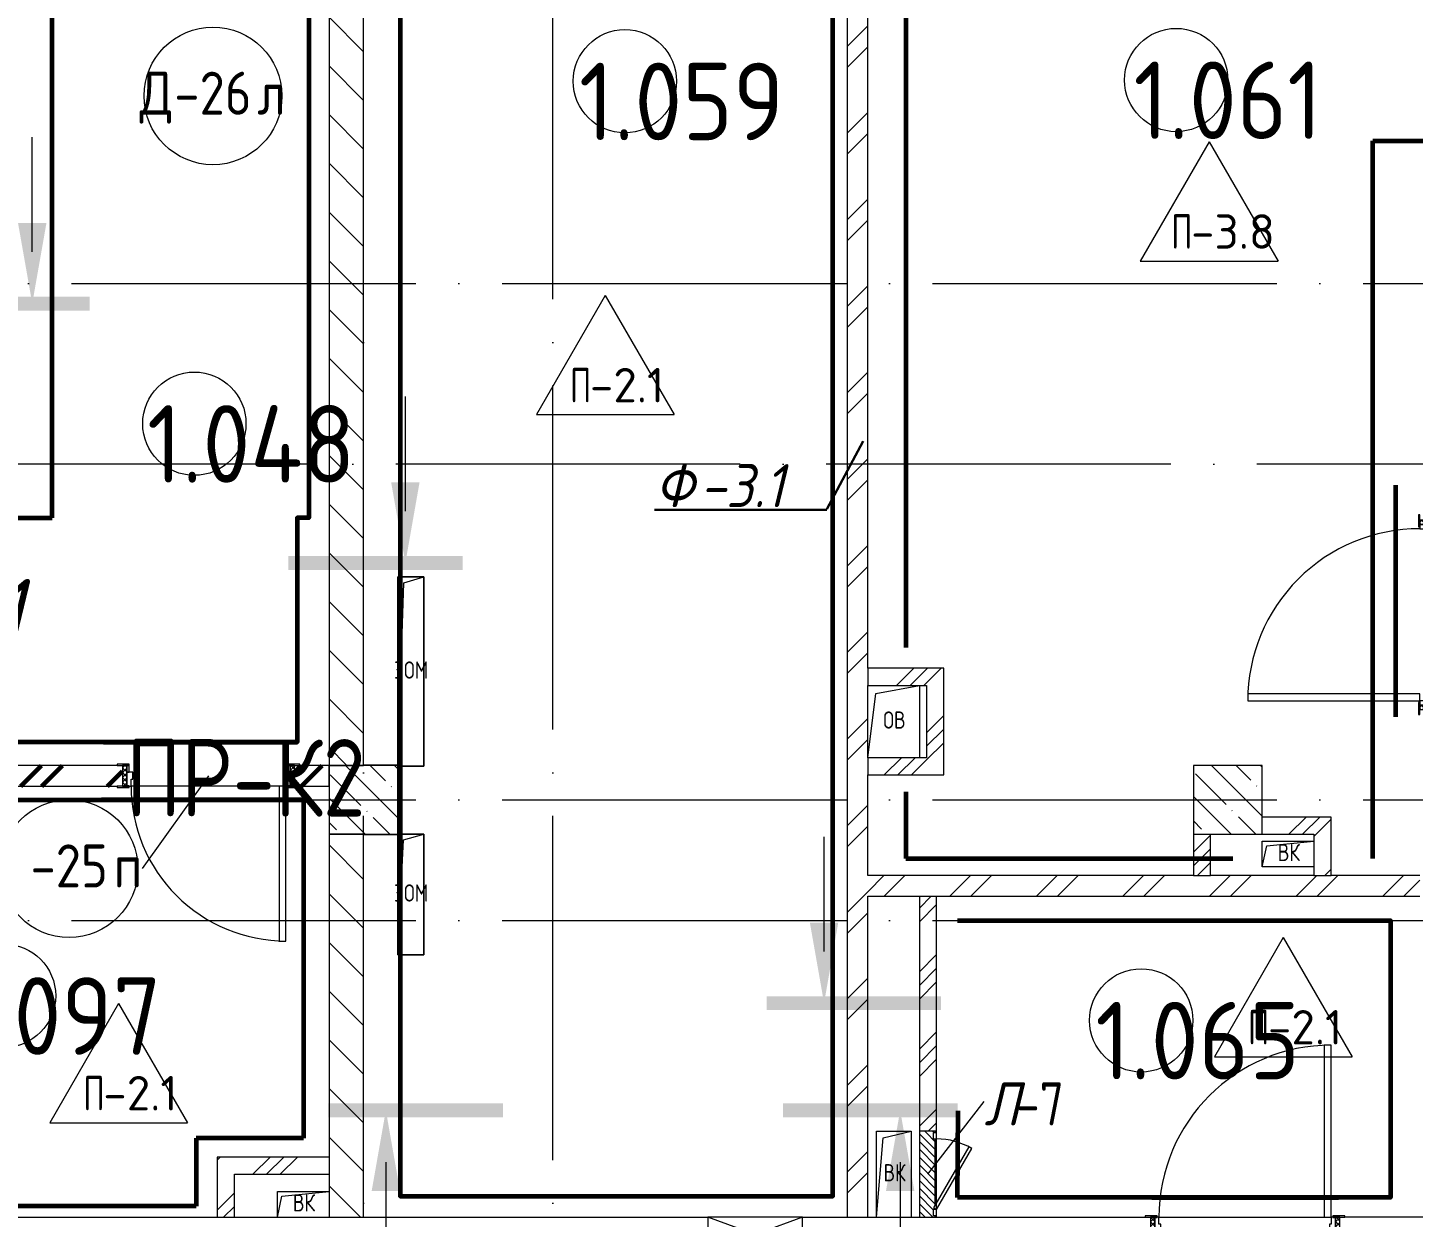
# Model space of a CAD drawing. Header units: millimetres. Extents: x -592259 to 288321, y -552984 to 293768.
# Drawn here: x 134488 to 142535, y 49250 to 56160 of the extents above; entities that cross this region are included whole.
import ezdxf

# ---------------------------------------------------------------- set-up
doc = ezdxf.new("R2010")
doc.units = ezdxf.units.MM
doc.linetypes.add('ADSK_Линия сетки', pattern=[2500, 2000, -250, 0, -250])
doc.linetypes.add('ADSK_Скрыто', pattern=[600, 300, -300])
for name, color, linetype, lineweight in [('0) кирпич', 30, 'Continuous', 60), ('2)Фарх готовы', 3, 'Continuous', 30), ('2)Фархверки', 40, 'Continuous', 30), ('3) Перемычки готовы', 3, 'Continuous', 30), ('4.1) Штук. 3 вып', 6, 'Continuous', 60), ('4.1.1) Штук.  швы3 вып.', 6, 'Continuous', 60), ('A-AREA-____-IDEN', 250, 'Continuous', 9), ('A-DETL-____-OTLN', 250, 'Continuous', 5), ('A-DETL-GENF-OTLN', 250, 'Continuous', 5), ('A-DOOR-____-IDEN', 250, 'Continuous', 9), ('A-DOOR-____-MCUT', 250, 'Continuous', 5), ('A-DOOR-____-OTLN', 250, 'Continuous', 5), ('A-DOOR-FRAM-MCUT', 250, 'Continuous', 5), ('A-DOOR-FRAM-OTLN', 250, 'Continuous', 5), ('A-FLOR-____-IDEN', 250, 'Continuous', 9), ('A-FLOR-____-OTLN', 250, 'Continuous', 9), ('A-GENM-____-MCUT', 250, 'Continuous', 25), ('A-GENM-____-OTLN', 250, 'Continuous', 9), ('A-GLAZ-____-OTLN', 250, 'Continuous', 5), ('A-WALL-____-MCUT', 250, 'Continuous', 13), ('A-WALL-____-PATT', 250, 'Continuous', 13), ('G-____-____-SYMB', 250, 'ADSK_Скрыто', 9), ('I-WALL-____-OTLN', 250, 'Continuous', 9), ('S-COLS-____-MCUT', 250, 'Continuous', 25), ('S-COLS-____-OTLN', 250, 'Continuous', 9), ('S-GRID-____-OTLN', 250, 'Continuous', 9)]:
    doc.layers.add(name, color=color, linetype=linetype, lineweight=lineweight)
doc.styles.add('GOST Common_1', font='', dxfattribs={"width": 0.9, "height": 250})
doc.styles.add('ISOCPEUR', font='isocpeur.ttf', dxfattribs={"width": 0.8, "height": 100})
doc.styles.add('ISOCPEUR_1', font='isocpeur.ttf', dxfattribs={"width": 0.9, "height": 250})
doc.styles.add('ISOCPEUR_2', font='isocpeur.ttf', dxfattribs={"height": 160})
doc.styles.add('ISOCPEUR_I', font='isocpeui.ttf', dxfattribs={"width": 0.9, "height": 12.5})
doc.styles.add('ISOCPEUR_I_1', font='ГОСТ тип А.ttf', dxfattribs={"height": 2500})
doc.styles.get('GOST Common_1').set_extended_font_data('GOST Common')
pattern_1 = [(45, (12287.9, -0.0006), (-251.4472, 251.4472), []), (45, (12287.9, 381), (-251.4472, 251.4472), [])]
pattern_2 = [(45, (12287.9, -0.0006), (-224.5064, 224.5064), []), (45, (12367.3, -0.0006), (0, 449.0128), []), (45, (12208.54, -0.0006), (0, 449.0128), [])]
pattern_3 = [(135, (12287.91, -0.0006), (-141.42136, -141.42136), [])]

# ---------------------------------------------------------------- blocks, each defined once
blk = doc.blocks.new('Разрез - Номер вида сзади_3_5 мм-32550532-АР1_Кладочный план 1 этажа С2и3')
at = {"layer": 'G-____-____-SYMB', "linetype": 'Continuous'}
for points in [[(9.798, 0.404), (9.798, -0.394), (-0.333, -0.394), (-0.333, 0.404)], [(2.176, -4.675), (3, 0), (3.824, -4.675)]]:
    blk.add_hatch(color=256, dxfattribs=at).paths.add_polyline_path(points)
at = {"layer": 'G-____-____-SYMB', "linetype": 'Continuous', "lineweight": 20}
blk.add_line((3, -3), (3, -9.663), dxfattribs=at)
blk = doc.blocks.new('Разрез - Номер вида спереди_3_5 мм-32550530-АР1_Кладочный план 1 этажа С2и3')
at = {"layer": 'G-____-____-SYMB', "linetype": 'Continuous'}
for points in [[(9.798, 0.404), (9.798, -0.394), (-0.333, -0.394), (-0.333, 0.404)], [(2.176, -4.675), (3, 0), (3.824, -4.675)]]:
    blk.add_hatch(color=256, dxfattribs=at).paths.add_polyline_path(points)
at = {"layer": 'G-____-____-SYMB', "linetype": 'Continuous', "lineweight": 20}
blk.add_line((3, -3), (3, -9.663), dxfattribs=at)
blk = doc.blocks.new('Дверь_СКБ_1Ст_Внутренняя - Д-16п_1100x2100h_Кабинет врача_ Процедурный кабинет_ Прививочный кабинет-41907470-АР1_Маркировочный план 1 этажа С2и3')
at = {"layer": 'A-DOOR-____-OTLN'}
h = blk.add_hatch(dxfattribs=at)
h.set_pattern_fill('FP_12', color=256, style=0, pattern_type=2)
h.set_pattern_definition([(135, (1751.41, 124.685), (-14.14214, -14.14214), []), (225, (1751.41, 124.685), (14.14214, -14.14214), [])])
h.paths.add_polyline_path([(537.5, -46.9), (537.5, -60), (562.5, -60), (562.5, 60), (537.5, 60)])
at = {"layer": 'A-DOOR-FRAM-OTLN'}
h = blk.add_hatch(dxfattribs=at)
h.set_pattern_fill('FP_13', color=256, style=0, pattern_type=2)
h.set_pattern_definition([(45, (-371.384, 124.685), (-14.1421, 14.1421), []), (135, (-371.384, 124.685), (-14.1421, -14.1421), [])])
h.paths.add_polyline_path([(-537.5, 60), (-537.5, -60), (-512.5, -60), (-512.5, 60)])
at = {"layer": 'A-DOOR-____-MCUT'}
for p, q in [((-487.5, 1060), (-487.5, 60)), ((-447.5, 1060), (-487.5, 1060)), ((-447.5, 60), (-447.5, 1060)), ((-487.5, 60), (-447.5, 60))]:
    blk.add_line(p, q, dxfattribs=at)
at = {"layer": 'A-DOOR-____-OTLN'}
blk.add_arc((-487.5, 60), 1000, 360, 90, dxfattribs=at)
at = {"layer": 'A-DOOR-FRAM-MCUT'}
for p, q in [((-497.5, 68), (-567.5, 68)), ((-567.5, 68), (-567.5, 60)), ((-567.5, 60), (-497.5, 60)), ((-512.5, 60), (-537.5, 60)), ((-537.5, 60), (-537.5, -60)), ((-487.5, 60), (-512.5, 60)), ((-512.5, 60), (-512.5, -20)), ((-512.5, -60), (-512.5, 60)), ((-497.5, 60), (-512.5, 60)), ((-512.5, 60), (-512.5, 59)), ((-512.5, 59), (-497.5, 59)), ((-497.5, 60), (-497.5, 68)), ((-497.5, 59), (-497.5, 60)), ((-487.5, 20), (-487.5, 60)), ((-477.5, 20), (-487.5, 20)), ((-477.5, -20), (-477.5, 20)), ((512.5, 20), (502.5, 20)), ((502.5, 20), (502.5, -20)), ((512.5, 60), (512.5, 20)), ((537.5, 60), (512.5, 60)), ((592.5, 68), (522.5, 68)), ((522.5, 68), (522.5, 60)), ((537.5, 60), (522.5, 60)), ((522.5, 60), (522.5, 59)), ((522.5, 60), (592.5, 60)), ((522.5, 59), (537.5, 59)), ((537.5, -20), (537.5, 60)), ((562.5, 60), (537.5, 60)), ((537.5, 60), (537.5, -60)), ((537.5, 59), (537.5, 60)), ((562.5, -60), (562.5, 60)), ((592.5, 60), (592.5, 68)), ((-497.5, -60), (-567.5, -60)), ((-567.5, -60), (-567.5, -68)), ((-567.5, -68), (-497.5, -68)), ((-537.5, -60), (-512.5, -60)), ((-512.5, -20), (-477.5, -20)), ((-497.5, -20), (-512.5, -20)), ((-512.5, -20), (-512.5, -60)), ((-512.5, -60), (-497.5, -60)), ((-497.5, -60), (-497.5, -20)), ((-497.5, -68), (-497.5, -60)), ((502.5, -20), (537.5, -20)), ((537.5, -20), (522.5, -20)), ((522.5, -20), (522.5, -60)), ((522.5, -60), (537.5, -60)), ((592.5, -60), (522.5, -60)), ((522.5, -60), (522.5, -68)), ((522.5, -68), (592.5, -68)), ((537.5, -60), (537.5, -20)), ((537.5, -60), (562.5, -60)), ((592.5, -68), (592.5, -60))]:
    blk.add_line(p, q, dxfattribs=at)
blk = doc.blocks.new('Дверь_СКБ_1Ст_Внутренняя - Д-14л_1100x2100h_Помещение для приготовления дезинфицирующих растворов и хранения уборочного инвентаря-41862147-АР1_Маркировочный план 1 этажа С2и3')
at = {"layer": 'A-DOOR-____-OTLN'}
h = blk.add_hatch(dxfattribs=at)
h.set_pattern_fill('FP_14', color=256, style=0, pattern_type=2)
h.set_pattern_definition([(135, (1751.41, 164.685), (-14.14214, -14.14214), []), (225, (1751.41, 164.685), (14.14214, -14.14214), [])])
h.paths.add_polyline_path([(562.5, -100), (562.5, 100), (537.5, 100), (537.5, -100)])
at = {"layer": 'A-DOOR-FRAM-OTLN'}
h = blk.add_hatch(dxfattribs=at)
h.set_pattern_fill('FP_15', color=256, style=0, pattern_type=2)
h.set_pattern_definition([(45, (-371.384, 164.685), (-14.1421, 14.1421), []), (135, (-371.384, 164.685), (-14.1421, -14.1421), [])])
h.paths.add_polyline_path([(-537.5, -100), (-512.5, -100), (-512.5, 100), (-537.5, 100)])
at = {"layer": 'A-DOOR-____-MCUT'}
for p, q in [((512.5, 1100), (472.5, 1100)), ((472.5, 1100), (472.5, 100)), ((512.5, 100), (512.5, 1100)), ((472.5, 100), (512.5, 100))]:
    blk.add_line(p, q, dxfattribs=at)
at = {"layer": 'A-DOOR-____-OTLN'}
blk.add_arc((512.5, 100), 1000, 90, 180, dxfattribs=at)
at = {"layer": 'A-DOOR-FRAM-MCUT'}
for p, q in [((-497.5, 108), (-567.5, 108)), ((-567.5, 108), (-567.5, 100)), ((-567.5, 100), (-497.5, 100)), ((-512.5, 100), (-537.5, 100)), ((-537.5, 100), (-537.5, -100)), ((-487.5, 100), (-512.5, 100)), ((-512.5, 100), (-512.5, 20)), ((-512.5, -100), (-512.5, 100)), ((-497.5, 100), (-512.5, 100)), ((-512.5, 100), (-512.5, 99)), ((-512.5, 99), (-497.5, 99)), ((-497.5, 100), (-497.5, 108)), ((-497.5, 99), (-497.5, 100)), ((-487.5, 60), (-487.5, 100)), ((512.5, 100), (512.5, 60)), ((537.5, 100), (512.5, 100)), ((592.5, 108), (522.5, 108)), ((522.5, 108), (522.5, 100)), ((537.5, 100), (522.5, 100)), ((522.5, 100), (522.5, 99)), ((522.5, 100), (592.5, 100)), ((522.5, 99), (537.5, 99)), ((537.5, 20), (537.5, 100)), ((562.5, 100), (537.5, 100)), ((537.5, 100), (537.5, -100)), ((537.5, 99), (537.5, 100)), ((562.5, -100), (562.5, 100)), ((592.5, 100), (592.5, 108)), ((-512.5, 20), (-477.5, 20)), ((-497.5, 20), (-512.5, 20)), ((-512.5, 20), (-512.5, -100)), ((-497.5, -100), (-497.5, 20)), ((-477.5, 60), (-487.5, 60)), ((-477.5, 20), (-477.5, 60)), ((512.5, 60), (502.5, 60)), ((502.5, 60), (502.5, 20)), ((502.5, 20), (537.5, 20)), ((537.5, 20), (522.5, 20)), ((522.5, 20), (522.5, -100)), ((537.5, -100), (537.5, 20)), ((-497.5, -100), (-567.5, -100)), ((-567.5, -100), (-567.5, -108)), ((-567.5, -108), (-497.5, -108)), ((-537.5, -100), (-512.5, -100)), ((-512.5, -100), (-497.5, -100)), ((-497.5, -108), (-497.5, -100)), ((522.5, -100), (537.5, -100)), ((592.5, -100), (522.5, -100)), ((522.5, -100), (522.5, -108)), ((522.5, -108), (592.5, -108)), ((537.5, -100), (562.5, -100)), ((592.5, -108), (592.5, -100))]:
    blk.add_line(p, q, dxfattribs=at)
blk = doc.blocks.new('Дверь_СКБ_1Ст_Внутренняя - Д-25п_1000x2100h_Зона персонала пищеблока-41881907-АР1_Маркировочный план 1 этажа С2и3')
at = {"layer": 'A-DOOR-____-OTLN'}
h = blk.add_hatch(dxfattribs=at)
h.set_pattern_fill('FP_44', color=256, style=0, pattern_type=2)
h.set_pattern_definition([(135, (1801.41, 124.685), (-14.14214, -14.14214), []), (225, (1801.41, 124.685), (14.14214, -14.14214), [])])
h.paths.add_polyline_path([(512.5, 60), (487.5, 60), (487.5, -60), (512.5, -60), (512.5, 50.1)])
at = {"layer": 'A-DOOR-FRAM-OTLN'}
h = blk.add_hatch(dxfattribs=at)
h.set_pattern_fill('FP_45', color=256, style=0, pattern_type=2)
h.set_pattern_definition([(45, (-321.384, 124.685), (-14.1421, 14.1421), []), (135, (-321.384, 124.685), (-14.1421, -14.1421), [])])
h.paths.add_polyline_path([(-487.5, 60), (-487.5, -60), (-462.5, -60), (-462.5, 60)])
at = {"layer": 'A-DOOR-____-MCUT'}
for p, q in [((-437.5, 960), (-437.5, 60)), ((-397.5, 960), (-437.5, 960)), ((-397.5, 60), (-397.5, 960)), ((-437.5, 60), (-397.5, 60))]:
    blk.add_line(p, q, dxfattribs=at)
at = {"layer": 'A-DOOR-____-OTLN'}
blk.add_arc((-437.5, 60), 900, 360, 90, dxfattribs=at)
at = {"layer": 'A-DOOR-FRAM-MCUT'}
for p, q in [((-447.5, 68), (-517.5, 68)), ((-517.5, 68), (-517.5, 60)), ((-517.5, 60), (-447.5, 60)), ((-462.5, 60), (-487.5, 60)), ((-487.5, 60), (-487.5, -60)), ((-437.5, 60), (-462.5, 60)), ((-462.5, 60), (-462.5, -20)), ((-462.5, -60), (-462.5, 60)), ((-447.5, 60), (-462.5, 60)), ((-462.5, 60), (-462.5, 59)), ((-462.5, 59), (-447.5, 59)), ((-447.5, 60), (-447.5, 68)), ((-447.5, 59), (-447.5, 60)), ((-437.5, 20), (-437.5, 60)), ((-427.5, 20), (-437.5, 20)), ((-427.5, -20), (-427.5, 20)), ((462.5, 20), (452.5, 20)), ((452.5, 20), (452.5, -20)), ((462.5, 60), (462.5, 20)), ((487.5, 60), (462.5, 60)), ((542.5, 68), (472.5, 68)), ((472.5, 68), (472.5, 60)), ((487.5, 60), (472.5, 60)), ((472.5, 60), (472.5, 59)), ((472.5, 60), (542.5, 60)), ((472.5, 59), (487.5, 59)), ((487.5, -20), (487.5, 60)), ((512.5, 60), (487.5, 60)), ((487.5, 60), (487.5, -60)), ((487.5, 59), (487.5, 60)), ((512.5, -60), (512.5, 60)), ((542.5, 60), (542.5, 68)), ((-447.5, -60), (-517.5, -60)), ((-517.5, -60), (-517.5, -68)), ((-517.5, -68), (-447.5, -68)), ((-487.5, -60), (-462.5, -60)), ((-462.5, -20), (-427.5, -20)), ((-447.5, -20), (-462.5, -20)), ((-462.5, -20), (-462.5, -60)), ((-462.5, -60), (-447.5, -60)), ((-447.5, -60), (-447.5, -20)), ((-447.5, -68), (-447.5, -60)), ((452.5, -20), (487.5, -20)), ((487.5, -20), (472.5, -20)), ((472.5, -20), (472.5, -60)), ((472.5, -60), (487.5, -60)), ((542.5, -60), (472.5, -60)), ((472.5, -60), (472.5, -68)), ((472.5, -68), (542.5, -68)), ((487.5, -60), (487.5, -20)), ((487.5, -60), (512.5, -60)), ((542.5, -68), (542.5, -60))]:
    blk.add_line(p, q, dxfattribs=at)
blk = doc.blocks.new('BSC_Колонна _Прямоугольная - 400x400-V57-АР1_Маркировочный план 1 этажа С2и3')
at = {"layer": 'S-COLS-____-OTLN', "lineweight": 5}
h = blk.add_hatch(dxfattribs=at)
h.set_pattern_fill('FP_92', color=256, style=0, pattern_type=2)
h.set_pattern_definition([(135, (-129169.98, -51675), (-142.56192, -142.56192), []), (135, (-129027.42, -51675), (-142.56192, -142.56192), [252.016, -50.403, 3.353, -47.05])])
h.paths.add_polyline_path([(-145, -200), (200, -200), (200, 200), (-200, 200), (-200, -200)])
at = {"layer": 'S-COLS-____-MCUT', "lineweight": 5}
for p, q in [((200, 200), (-200, 200)), ((-200, 200), (-200, -200)), ((200, -200), (200, 200)), ((-200, -200), (200, -200))]:
    blk.add_line(p, q, dxfattribs=at)
blk = doc.blocks.new('_Wn_-As_OpeningMEP_floor__Rectangular - _Wn_-As_OpeningMEP_floor__Rectangular-34858124-АР1_Маркировочный план 1 этажа С2и3')
at = {"layer": 'A-DETL-GENF-OTLN', "lineweight": 5}
for p, q in [((-150, -25), (-123.4, 98.4)), ((-123.4, 98.4), (150, 125))]:
    blk.add_line(p, q, dxfattribs=at)
blk = doc.blocks.new('_Wn_-As_OpeningMEP_floor__Rectangular - _Wn_-As_OpeningMEP_floor__Rectangular-37161970-АР1_Маркировочный план 1 этажа С2и3')
at = {"layer": 'A-DETL-GENF-OTLN', "lineweight": 5}
for p, q in [((-103.2, 213.2), (150, 260)), ((-150, -160), (-103.2, 213.2))]:
    blk.add_line(p, q, dxfattribs=at)
blk = doc.blocks.new('_Wn_-As_OpeningMEP_floor__Rectangular - _Wn_-As_OpeningMEP_floor__Rectangular-V80-АР1_Маркировочный план 1 этажа С2и3')
at = {"layer": 'A-DETL-GENF-OTLN', "lineweight": 5}
for p, q in [((-100, -200), (-62.2, 262.2)), ((-62.2, 262.2), (100, 300))]:
    blk.add_line(p, q, dxfattribs=at)
blk = doc.blocks.new('_Wn_-As_OpeningMEP_floor__Rectangular - _Wn_-As_OpeningMEP_floor__Rectangular-43217810-АР1_Маркировочный план 1 этажа С2и3')
at = {"layer": 'A-DETL-GENF-OTLN', "lineweight": 5}
for p, q in [((-75, -500), (-41.1, 566.1)), ((-41.1, 566.1), (75, 600))]:
    blk.add_line(p, q, dxfattribs=at)
blk = doc.blocks.new('_Wn_-As_OpeningMEP_floor__Rectangular - _Wn_-As_OpeningMEP_floor__Rectangular-43217812-АР1_Маркировочный план 1 этажа С2и3')
at = {"layer": 'A-DETL-GENF-OTLN', "lineweight": 5}
for p, q in [((-75, -300), (-42.9, 367.9)), ((-42.9, 367.9), (75, 400))]:
    blk.add_line(p, q, dxfattribs=at)
blk = doc.blocks.new('_Wn_-As_OpeningMEP_wall__Rectangular - _Wn_-As_OpeningMEP_wall__Rectangular-40964395-АР1_Маркировочный план 1 этажа С2и3')
at = {"layer": 'A-DETL-GENF-OTLN', "lineweight": 5}
for p, q in [((275, -100), (-275, 100)), ((275, 100), (-275, -100)), ((-275, 100), (-275, -100)), ((275, 100), (-275, 100)), ((-275, 100), (-275, -100)), ((275, -100), (275, 100)), ((275, -100), (275, 100)), ((-275, -100), (275, -100))]:
    blk.add_line(p, q, dxfattribs=at)
blk = doc.blocks.new('АР_Люк - ЛРС_ВК_500х400_наружный_NCS S 1000-N-V137-АР1_Маркировочный план 1 этажа С2и3')
at = {"layer": 'A-DOOR-____-OTLN'}
h = blk.add_hatch(dxfattribs=at)
h.set_pattern_fill('FP_148', color=256, style=0, pattern_type=2)
h.set_pattern_definition([(45, (125, 0), (-22.6274, 22.6274), [])])
h.paths.add_polyline_path([(375, 30), (375, 50), (365, 50), (365, 30), (330, 30), (330, 50), (320, 32.7), (290, 50), (-80, 50), (-80, 30), (-115, 30), (-115, 50), (-125, 50), (-125, -50), (375, -50)])
at = {"layer": 'A-DETL-GENF-OTLN', "lineweight": 5}
for p, q in [((375, 50), (-125, 50)), ((-125, 50), (-125, -50)), ((375, -50), (375, 50)), ((-125, -50), (375, -50))]:
    blk.add_line(p, q, dxfattribs=at)
at = {"layer": 'A-DOOR-____-MCUT', "lineweight": 5}
for p, q in [((-25.1, 255), (-35.1, 237.7)), ((330, 50), (-25.1, 255)), ((-35.1, 237.7), (320, 32.7)), ((-80, 50), (-115, 50)), ((-115, 50), (-115, 30)), ((-115, 30), (-80, 30)), ((-80, 30), (-80, 50)), ((320, 32.7), (330, 50)), ((365, 50), (330, 50)), ((330, 50), (330, 30)), ((330, 30), (365, 30)), ((365, 30), (365, 50))]:
    blk.add_line(p, q, dxfattribs=at)
blk.add_arc((330, 50), 410, 150, 180, dxfattribs=at)
at = {"layer": 'A-DOOR-____-OTLN'}
blk.add_line((330, 50), (-25.1, 255), dxfattribs=at)
blk = doc.blocks.new('ASML_АР_Отделка Люка - ВО Отделка люков_Грунтовка 0_Шпатлевка 0_Окраска 0_0-42722003-АР1_Маркировочный план 1 этажа С2и3')
at = {"layer": 'A-GENM-____-MCUT', "lineweight": 5}
for p, q in [((-240, 3), (-250, 3)), ((-250, 3), (-250, 0)), ((177.1, 3), (-205, 3)), ((205, 3), (201, 3)), ((250, 3), (240, 3)), ((250, 0), (250, 3)), ((-250, 0), (-240, 0)), ((-205, 0), (182.3, 0)), ((199.2, 0), (205, 0)), ((240, 0), (250, 0))]:
    blk.add_line(p, q, dxfattribs=at)
blk = doc.blocks.new('AAR_СКБ_Марка_Помещения_мал - Номер-28977439-АР1_Маркировочный план 1 этажа С2и3')
at = {"layer": 'A-AREA-____-IDEN'}
blk.add_circle((-0.028, 0), 3, dxfattribs=at)
blk = doc.blocks.new('AAR_СКБ_Марка_Перекрытия - Марка пола-17325028-АР1_Маркировочный план 1 этажа С2и3')
at = {"layer": 'A-FLOR-____-IDEN'}
for p, q in [((0, 6.932), (-4.002, 0)), ((0, 6.932), (4.002, 0)), ((-4.002, 0), (4.002, 0))]:
    blk.add_line(p, q, dxfattribs=at)
blk = doc.blocks.new('ADSK_Марка_Дверь - Типоразмер_ADSK_Марка-30565456-АР1_Маркировочный план 1 этажа С2и3')
at = {"layer": 'A-DOOR-____-IDEN'}
blk.add_circle((0, 0), 4, dxfattribs=at)

msp = doc.modelspace()

# ---------------------------------------------------------------- hatches: boundary and pattern name
at = {"layer": '0) кирпич', "true_color": 0x000000}
h = msp.add_hatch(dxfattribs=at)
h.set_pattern_fill('FP_4', color=18, style=0, pattern_type=2)
h.set_pattern_definition(pattern_1)
h.paths.add_polyline_path([(134465.8793, 51755), (135037.9134, 51755), (135037.9134, 51875), (131727.8919, 51875), (131727.8919, 51755), (133029.306, 51755)])
h.paths.add_polyline_path([(136067.9134, 51755), (136237.8919, 51755), (136237.8919, 51875), (136037.9134, 51874.9994), (136037.9134, 51755)])
h.paths.add_polyline_path([(130679.8903, 51755), (130287.8919, 51755), (130287.8919, 51875), (130287.8919, 51875), (130287.8919, 51755), (130667.4417, 51755)], flags=0)
h.paths.add_polyline_path([(129887.8919, 51755), (129887.8919, 51875), (129294.7749, 51875), (129294.7749, 51755), (129734.8777, 51755)], flags=0)
h.paths.add_polyline_path([(131727.9013, 51755), (131727.8825, 51875), (131727.8919, 51875), (131727.8919, 51755), (128194.7433, 51755)])
at = {"layer": 'A-WALL-____-PATT', "lineweight": 15, "true_color": 0x000000}
h = msp.add_hatch(dxfattribs=at)
h.set_pattern_fill('FP_4', color=18, style=0, pattern_type=2)
h.set_pattern_definition(pattern_1)
h.paths.add_polyline_path([(139246.3468, 49250.0006), (139366.3463, 49250.0006), (139366.3468, 58375), (139246.3468, 58375), (139246.3468, 49258.0893)])
h = msp.add_hatch(dxfattribs=at)
h.set_pattern_fill('FP_2', color=18, style=0, pattern_type=2)
h.set_pattern_definition(pattern_3)
h.paths.add_polyline_path([(136437.9134, 51875), (136437.9134, 56535), (136237.9134, 56535), (136237.9134, 51875)])
h = msp.add_hatch(dxfattribs=at)
h.set_pattern_fill('FP_5', color=18, style=0, pattern_type=2)
h.set_pattern_definition(pattern_2)
h.paths.add_polyline_path([(139617.8626, 52339.722), (139807.9148, 52339.722), (139807.9148, 52439.722), (139366.3468, 52439.722), (139366.3468, 52339.722), (139417.8626, 52339.722)])
h = msp.add_hatch(dxfattribs=at)
h.set_pattern_fill('FP_5', color=18, style=0, pattern_type=2)
h.set_pattern_definition(pattern_2)
h.paths.add_polyline_path([(139807.9148, 51819.722), (139807.9148, 52339.722), (139707.9148, 52339.722), (139707.9148, 51819.722)])
h = msp.add_hatch(dxfattribs=at)
h.set_pattern_fill('FP_5', color=18, style=0, pattern_type=2)
h.set_pattern_definition(pattern_2)
h.paths.add_polyline_path([(139366.3468, 51819.722), (139707.9148, 51819.722), (139707.9148, 51919.722), (139366.3468, 51919.6973)])
h = msp.add_hatch(dxfattribs=at)
h.set_pattern_fill('FP_5', color=18, style=0, pattern_type=2)
h.set_pattern_definition(pattern_2)
h.paths.add_polyline_path([(141765.3849, 51474.9994), (142057.8919, 51474.9994), (142057.8919, 51574.9994), (141657.8919, 51574.9994), (141657.8931, 51474.9994)])
h = msp.add_hatch(dxfattribs=at)
h.set_pattern_fill('FP_2', color=18, style=0, pattern_type=2)
h.set_pattern_definition(pattern_3)
h.paths.add_polyline_path([(136437.9134, 49250.0006), (136437.9134, 51474.9994), (136237.9134, 51474.9994), (136237.9134, 49250.0006)])
h = msp.add_hatch(dxfattribs=at)
h.set_pattern_fill('FP_5', color=18, style=0, pattern_type=2)
h.set_pattern_definition(pattern_2)
h.paths.add_polyline_path([(141257.8919, 51234.9994), (141357.8919, 51234.9994), (141357.8919, 51474.9994), (141257.8919, 51474.9994), (141257.8919, 51284.9994)])
h = msp.add_hatch(dxfattribs=at)
h.set_pattern_fill('FP_5', color=18, style=0, pattern_type=2)
h.set_pattern_definition(pattern_2)
h.paths.add_polyline_path([(141957.8919, 51234.9994), (142057.8919, 51234.9994), (142057.8919, 51474.9994), (141957.8919, 51474.9994), (141957.8919, 51258.2994)])
h = msp.add_hatch(dxfattribs=at)
h.set_pattern_fill('FP_4', color=18, style=0, pattern_type=2)
h.set_pattern_definition(pattern_1)
h.paths.add_polyline_path([(139574.1869, 51114.9994), (142572.9138, 51114.9994), (142572.9138, 51234.9994), (139366.3468, 51234.9994), (139366.3468, 51114.9994), (139417.8626, 51114.9994)])
h = msp.add_hatch(dxfattribs=at)
h.set_pattern_fill('FP_5', color=18, style=0, pattern_type=2)
h.set_pattern_definition(pattern_2)
h.paths.add_polyline_path([(139756.3468, 49750.0006), (139766.3468, 49750.0006), (139766.3468, 51114.9994), (139666.3468, 51114.9994), (139666.3468, 49750.0006)])
h = msp.add_hatch(dxfattribs=at)
h.set_pattern_fill('FP_5', color=18, style=0, pattern_type=2)
h.set_pattern_definition(pattern_2)
h.paths.add_polyline_path([(135687.9134, 49250.0006), (135687.9134, 49600.0006), (135587.9134, 49600.0006), (135587.9134, 49250.0006)])
h = msp.add_hatch(dxfattribs=at)
h.set_pattern_fill('FP_5', color=18, style=0, pattern_type=2)
h.set_pattern_definition(pattern_2)
h.paths.add_polyline_path([(136192.5851, 49500.0006), (136237.9134, 49500.0006), (136237.9134, 49600.0006), (135687.9134, 49600.0006), (135687.9134, 49500.0006), (136185.509, 49500.0006)])
at = {"layer": 'S-COLS-____-OTLN', "lineweight": 5, "true_color": 0x000000}
h = msp.add_hatch(dxfattribs=at)
h.set_pattern_fill('FP_1', color=18, style=0, pattern_type=2)
h.set_pattern_definition([(135, (12287.91, -0.0006), (-142.5612, -142.5612), []), (135, (12430.48, -0.0006), (-142.5612, -142.5612), [252.016, -50.403, 3.353, -47.05])])
h.paths.add_polyline_path([(136237.9134, 51474.9994), (136637.8919, 51474.9994), (136637.8919, 51874.9994), (136237.8919, 51874.9994), (136237.8919, 51474.9994)])

# ---------------------------------------------------------------- linework, layer by layer
at = {"layer": '2)Фархверки'}
for p, q in [((139339.6112, 53758.7648), (139128.1279, 53363.298)), ((138128.1279, 53360.1542), (139128.1279, 53360.1542))]:
    msp.add_line(p, q, dxfattribs=at)
at = {"layer": '4.1) Штук. 3 вып'}
for p, q in [((139588.3492, 58247.8236), (139588.3492, 52559.3905)), ((142299.6656, 51333.4199), (142299.6656, 55504.0007)), ((142299.6656, 55504.0007), (143164.4454, 55504.0007)), ((132333.5357, 51675), (136090.0221, 51675)), ((136090.0221, 51675), (136090.0221, 49708.7524)), ((139588.3492, 51720.9324), (139588.3492, 51333.4199)), ((139588.3492, 51333.4199), (141146.1956, 51333.4199)), ((136090.0221, 49708.7524), (135466.0833, 49708.7524)), ((135466.0833, 49708.7524), (135466.0833, 49315.0728)), ((135466.0833, 49315.0728), (132365.2981, 49315.0728))]:
    msp.add_line(p, q, dxfattribs=at)
for points in [[(139163.6813, 58284.2527), (136650.7615, 58284.2527), (136650.7615, 49372.2636), (139163.6813, 49372.2636)], [(134629.313, 53312.3118), (134629.313, 56434.0183), (136120.4591, 56434.0183), (136120.4591, 53312.3118), (136052.2187, 53312.3118), (136052.2187, 52009.6058), (111971.8787, 52009.6058), (111971.8787, 53312.3118)]]:
    msp.add_lwpolyline(points, close=True, dxfattribs=at)
msp.add_lwpolyline([(139887.2229, 50975), (142401.4495, 50975), (142401.4495, 49364.5348), (139887.2229, 49364.5348)], dxfattribs=at)
at = {"layer": '4.1.1) Штук.  швы3 вып.'}
for points in [[(142431.503, 53503.5522), (142431.503, 52157.1297)], [(136650.7615, 52388.7805), (136650.7615, 51042.3579)], [(134927.4585, 52009.6058), (136052.2187, 52009.6058)], [(136090.0221, 51675), (134915.6259, 51675)], [(136090.0221, 51675), (136090.0221, 51044.3382)], [(140404.294, 51333.4199), (141486.9403, 51333.4199)], [(139887.2229, 49364.5348), (139891.5352, 49868.2983)], [(141017.1128, 49364.5348), (142099.7592, 49364.5348)]]:
    msp.add_lwpolyline(points, dxfattribs=at)
at = {"layer": 'A-DETL-____-OTLN', "color": 18, "true_color": 0x000000}
for p, q in [((136637.9144, 52969.9994), (136637.9144, 51869.9994)), ((136787.9144, 52969.9994), (136637.9144, 52969.9994)), ((136787.9144, 51869.9994), (136787.9144, 52969.9994)), ((136637.9144, 51869.9994), (136787.9144, 51869.9994)), ((136637.9144, 51474.9994), (136637.9144, 50775)), ((136787.9144, 51474.9994), (136637.9144, 51474.9994)), ((136787.9144, 50775), (136787.9144, 51474.9994)), ((136637.9144, 50775), (136787.9144, 50775))]:
    msp.add_line(p, q, dxfattribs=at)
at = {"layer": 'A-DOOR-____-IDEN', "color": 18, "true_color": 0x000000}
for p, q in [((135537.9134, 51815), (135153.5345, 51275.6689)), ((139716.3468, 49500.0006), (140043.275, 49922.7712))]:
    msp.add_line(p, q, dxfattribs=at)
at = {"layer": 'A-FLOR-____-OTLN', "color": 18, "lineweight": 5, "true_color": 0x000000}
for p, q in [((136637.9144, 51877.4994), (136637.9144, 52969.9994)), ((136637.9144, 52969.9994), (136787.9144, 52969.9994)), ((136787.9144, 52969.9994), (136787.9144, 51869.9994)), ((139666.3463, 52339.722), (139666.3463, 51919.722)), ((136437.9134, 51877.4994), (136637.9144, 51877.4994)), ((136787.9144, 51869.9994), (136640.3919, 51869.9994)), ((136640.3919, 51869.9994), (136640.3919, 51474.9994)), ((135947.9134, 51755), (135087.9134, 51755)), ((136637.9144, 51472.4994), (136437.9134, 51472.4994)), ((136637.9144, 50775), (136637.9144, 51472.4994)), ((136640.3919, 51474.9994), (136787.9144, 51474.9994)), ((136787.9144, 51474.9994), (136787.9144, 50775)), ((141657.8931, 51284.9994), (141657.8931, 51434.9994)), ((141657.8931, 51434.9994), (141957.8919, 51434.9994)), ((141957.8919, 51284.9994), (141657.8931, 51284.9994)), ((136787.9144, 50775), (136637.9144, 50775)), ((139417.8626, 49250.0006), (139417.8626, 49749.9987)), ((139417.8626, 49749.9987), (139617.8626, 49749.9987)), ((139617.8626, 49749.9987), (139617.8626, 49250.0006)), ((135937.9145, 49250.0006), (135937.9145, 49400.0006)), ((135937.9145, 49400.0006), (136237.9134, 49400.0006))]:
    msp.add_line(p, q, dxfattribs=at)
at = {"layer": 'A-WALL-____-MCUT', "color": 18, "lineweight": 15, "true_color": 0x000000}
for p, q in [((139246.3468, 58375), (139246.3468, 49250.0006)), ((139366.3468, 52439.722), (139366.3468, 58375)), ((136237.9134, 56535), (136237.9134, 51874.9994)), ((136437.9134, 51874.9994), (136437.9134, 56535)), ((139807.9148, 52439.722), (139366.3468, 52439.722)), ((139366.3468, 52439.722), (139366.3468, 52339.722)), ((139807.9148, 51819.722), (139807.9148, 52439.722)), ((139366.3468, 51919.722), (139366.3468, 52339.722)), ((139366.3468, 52339.722), (139707.9148, 52339.722)), ((139707.9148, 52339.722), (139707.9148, 51919.722)), ((139707.9148, 51919.722), (139366.3468, 51919.722)), ((139366.3468, 51919.722), (139366.3468, 51819.722)), ((135007.9134, 51875), (131757.8919, 51875)), ((136237.8919, 51875), (136067.9134, 51875)), ((136237.8919, 51755), (136237.8919, 51875)), ((136237.9134, 51874.9994), (136437.9134, 51874.9994)), ((131947.8919, 51755), (135007.9134, 51755)), ((136067.9134, 51755), (136237.8919, 51755)), ((139366.3468, 51234.9994), (139366.3468, 51819.722)), ((139366.3468, 51819.722), (139807.9148, 51819.722)), ((142057.8919, 51574.9994), (141657.8919, 51574.9994)), ((142057.8919, 51234.9994), (142057.8919, 51574.9994)), ((136237.9134, 51474.9994), (136237.9134, 49250.0006)), ((136437.9134, 51474.9994), (136237.9134, 51474.9994)), ((136437.9134, 49250.0006), (136437.9134, 51474.9994)), ((141257.8919, 51474.9994), (141257.8919, 51234.9994)), ((141357.8919, 51234.9994), (141357.8919, 51474.9994)), ((141657.8919, 51474.9994), (141957.8919, 51474.9994)), ((141957.8919, 51474.9994), (141957.8919, 51234.9994)), ((141257.8919, 51234.9994), (139366.3468, 51234.9994)), ((141257.8919, 51234.9994), (141357.8919, 51234.9994)), ((141957.8919, 51234.9994), (141357.8919, 51234.9994)), ((141957.8919, 51234.9994), (142057.8919, 51234.9994)), ((142572.9138, 51234.9994), (142057.8919, 51234.9994)), ((139366.3468, 51114.9994), (142572.9138, 51114.9994)), ((139366.3468, 49250.0006), (139366.3468, 51114.9994)), ((139666.3468, 51114.9994), (139666.3468, 49250.0006)), ((139766.3468, 49740.0006), (139766.3468, 51114.9994)), ((139766.3468, 49335.0006), (139766.3468, 49705.0006)), ((136237.9134, 49600.0006), (135587.9134, 49600.0006)), ((135587.9134, 49600.0006), (135587.9134, 49250.0006)), ((135687.9134, 49500.0006), (136237.9134, 49500.0006)), ((135687.9134, 49250.0006), (135687.9134, 49500.0006)), ((132147.8919, 49250.0006), (138437.9148, 49250.0006)), ((138987.9148, 49250.0006), (139756.3468, 49250.0006)), ((139759.3468, 49250.0006), (140977.9138, 49250.0006)), ((139766.3468, 49250.0006), (139766.3468, 49260.0006)), ((143107.9138, 49250.0006), (142137.9138, 49250.0006))]:
    msp.add_line(p, q, dxfattribs=at)
at = {"layer": 'I-WALL-____-OTLN', "color": 18, "lineweight": 15, "true_color": 0x000000}
msp.add_line((141057.9138, 49250.0006), (142017.9138, 49250.0006), dxfattribs=at)
at = {"layer": 'S-COLS-____-MCUT', "color": 18, "lineweight": 5, "true_color": 0x000000}
for p, q in [((136637.8919, 51874.9994), (136237.8919, 51874.9994)), ((136637.8919, 51474.9994), (136637.8919, 51874.9994)), ((136237.8919, 51755), (136237.8919, 51474.9994)), ((136437.9134, 51474.9994), (136637.8919, 51474.9994))]:
    msp.add_line(p, q, dxfattribs=at)
at = {"layer": 'S-COLS-____-OTLN', "color": 18, "lineweight": 5, "true_color": 0x000000}
for p, q in [((136237.8919, 51874.9994), (136237.8919, 51755)), ((136237.8919, 51474.9994), (136437.9134, 51474.9994))]:
    msp.add_line(p, q, dxfattribs=at)
at = {"layer": 'S-GRID-____-OTLN', "color": 18, "linetype": 'ADSK_Линия сетки', "true_color": 0x000000}
for p, q in [((136437.9138, -2919.5356), (136437.9138, 61063.6538)), ((137537.9138, -2919.5356), (137537.9138, 61063.6538)), ((77240.3519, 54675), (168626.8279, 54675)), ((168626.8279, 53625), (111607.9138, 53625)), ((77240.3519, 51675), (168626.8279, 51675)), ((77240.3519, 50975), (168626.8279, 50975))]:
    msp.add_line(p, q, dxfattribs=at)

# ---------------------------------------------------------------- block references
at = {"layer": 'A-AREA-____-IDEN', "color": 18, "true_color": 0x000000, "xscale": 99.99999999999993, "yscale": 99.99999999999993, "zscale": 99.99999999999993}
for p in [(137958.8308, 55849.4233), (141160.9214, 55856.4233), (135458.461, 53860.1159), (134353.3119, 50536.8526), (140957.6956, 50393.8481)]:
    msp.add_blockref('AAR_СКБ_Марка_Помещения_мал - Номер-28977439-АР1_Маркировочный план 1 этажа С2и3', p, dxfattribs=at)
at = {"layer": 'A-DOOR-____-IDEN', "color": 18, "true_color": 0x000000, "xscale": 99.99999999999993, "yscale": 99.99999999999993, "zscale": 99.99999999999993}
for p in [(135563.3707, 55764.318), (134728.2919, 51275.6689)]:
    msp.add_blockref('ADSK_Марка_Дверь - Типоразмер_ADSK_Марка-30565456-АР1_Маркировочный план 1 этажа С2и3', p, dxfattribs=at)
at = {"layer": 'A-DOOR-____-OTLN', "color": 18, "true_color": 0x000000}
for name, p, rotation in [('Дверь_СКБ_1Ст_Внутренняя - Д-16п_1100x2100h_Кабинет врача_ Процедурный кабинет_ Прививочный кабинет-41907470-АР1_Маркировочный план 1 этажа С2и3', (142632.9138, 52737.4994), 89.99999999999986), ('Дверь_СКБ_1Ст_Внутренняя - Д-25п_1000x2100h_Зона персонала пищеблока-41881907-АР1_Маркировочный план 1 этажа С2и3', (135550.4134, 51815), 180), ('АР_Люк - ЛРС_ВК_500х400_наружный_NCS S 1000-N-V137-АР1_Маркировочный план 1 этажа С2и3', (139716.3468, 49625.0006), 270)]:
    msp.add_blockref(name, p, dxfattribs=dict(at, rotation=rotation))
msp.add_blockref('Дверь_СКБ_1Ст_Внутренняя - Д-14л_1100x2100h_Помещение для приготовления дезинфицирующих растворов и хранения уборочного инвентаря-41862147-АР1_Маркировочный план 1 этажа С2и3', (141545.4138, 49150.0006), dxfattribs=at)
at = {"layer": 'A-FLOR-____-IDEN', "color": 18, "true_color": 0x000000, "xscale": 99.99999999999993, "yscale": 99.99999999999993, "zscale": 99.99999999999993}
for p in [(141349.6303, 54804.9997), (137842.1301, 53912.5003), (141779.8574, 50182.5), (135016.1728, 49799.5597)]:
    msp.add_blockref('AAR_СКБ_Марка_Перекрытия - Марка пола-17325028-АР1_Маркировочный план 1 этажа С2и3', p, dxfattribs=at)
at = {"layer": 'A-GENM-____-OTLN', "color": 18, "lineweight": 5, "true_color": 0x000000, "rotation": 270}
msp.add_blockref('ASML_АР_Отделка Люка - ВО Отделка люков_Грунтовка 0_Шпатлевка 0_Окраска 0_0-42722003-АР1_Маркировочный план 1 этажа С2и3', (139756.3468, 49500.0006), dxfattribs=at)
at = {"layer": 'A-GLAZ-____-OTLN', "color": 18, "true_color": 0x000000}
for name, p in [('_Wn_-As_OpeningMEP_floor__Rectangular - _Wn_-As_OpeningMEP_floor__Rectangular-43217810-АР1_Маркировочный план 1 этажа С2и3', (136712.9144, 52369.9994)), ('_Wn_-As_OpeningMEP_floor__Rectangular - _Wn_-As_OpeningMEP_floor__Rectangular-37161970-АР1_Маркировочный план 1 этажа С2и3', (139516.3463, 52079.722)), ('_Wn_-As_OpeningMEP_floor__Rectangular - _Wn_-As_OpeningMEP_floor__Rectangular-43217812-АР1_Маркировочный план 1 этажа С2и3', (136712.9144, 51074.9997)), ('_Wn_-As_OpeningMEP_floor__Rectangular - _Wn_-As_OpeningMEP_floor__Rectangular-34858124-АР1_Маркировочный план 1 этажа С2и3', (141807.8925, 51309.9994)), ('_Wn_-As_OpeningMEP_floor__Rectangular - _Wn_-As_OpeningMEP_floor__Rectangular-V80-АР1_Маркировочный план 1 этажа С2и3', (139517.8626, 49449.9987)), ('_Wn_-As_OpeningMEP_floor__Rectangular - _Wn_-As_OpeningMEP_floor__Rectangular-34858124-АР1_Маркировочный план 1 этажа С2и3', (136087.9139, 49275.0006)), ('_Wn_-As_OpeningMEP_wall__Rectangular - _Wn_-As_OpeningMEP_wall__Rectangular-40964395-АР1_Маркировочный план 1 этажа С2и3', (138712.9148, 49150.0006))]:
    msp.add_blockref(name, p, dxfattribs=at)
at = {"layer": 'G-____-____-SYMB', "linetype": 'Continuous', "xscale": 99.99999999999993, "yscale": 99.99999999999993, "zscale": 99.99999999999993, "rotation": 180}
for p in [(134814.2544, 54557.7702), (136981.1121, 53051.3371)]:
    msp.add_blockref('Разрез - Номер вида сзади_3_5 мм-32550532-АР1_Кладочный план 1 этажа С2и3', p, dxfattribs=at)
at = {"layer": 'G-____-____-SYMB', "linetype": 'Continuous', "lineweight": 40, "extrusion": (0, 0, -1), "xscale": 99.99999999999993, "yscale": 99.99999999999993, "zscale": 99.99999999999993, "rotation": 180}
msp.add_blockref('Разрез - Номер вида спереди_3_5 мм-32550530-АР1_Кладочный план 1 этажа С2и3', (-138812.7864, 50494.0377), dxfattribs=at)
at = {"layer": 'G-____-____-SYMB', "linetype": 'Continuous', "xscale": 99.99999999999993, "yscale": 99.99999999999993, "zscale": 99.99999999999993}
msp.add_blockref('Разрез - Номер вида сзади_3_5 мм-32550532-АР1_Кладочный план 1 этажа С2и3', (136267.9088, 49870.8939), dxfattribs=at)
at = {"layer": 'G-____-____-SYMB', "linetype": 'Continuous', "lineweight": 40, "extrusion": (0, 0, -1), "xscale": 99.99999999999993, "yscale": 99.99999999999993, "zscale": 99.99999999999993}
msp.add_blockref('Разрез - Номер вида спереди_3_5 мм-32550530-АР1_Кладочный план 1 этажа С2и3', (-139854.8594, 49870.8939), dxfattribs=at)
at = {"layer": 'S-COLS-____-OTLN', "color": 18, "lineweight": 5, "true_color": 0x000000}
msp.add_blockref('BSC_Колонна _Прямоугольная - 400x400-V57-АР1_Маркировочный план 1 этажа С2и3', (141457.8919, 51674.9994), dxfattribs=at)

# ---------------------------------------------------------------- texts
at = {"layer": '2)Фарх готовы', "insert": (133675.6354, 52958.0609), "char_height": 400, "width": 705.485, "attachment_point": 1, "style": 'ISOCPEUR_I'}
msp.add_mtext('-3.1', dxfattribs=at)
at = {"layer": '2)Фархверки', "attachment_point": 1}
for s, insert, char_height, width, style in [('\\fISOCPEUR|b0|i1|c204|p34|;Ф', (138132.2297, 53625.2897), 250, 312.658125, 'ISOCPEUR_I'), ('-3.1', (138390.1984, 53625.2897), 250, 705.485, 'ISOCPEUR_I'), ('ЭОМ', (136615.7355, 52478.9549), 100, 250.1265, 'ISOCPEUR'), ('ОВ', (139456.3673, 52188.6774), 100, 160.3375, 'ISOCPEUR'), ('ВК', (141747.9136, 51418.9549), 100, 160.3375, 'ISOCPEUR'), ('ЭОМ', (136615.7355, 51183.9551), 100, 250.1265, 'ISOCPEUR'), ('ВК', (139457.8837, 49558.9541), 100, 160.3375, 'ISOCPEUR'), ('ВК', (136027.935, 49383.956), 100, 160.3375, 'ISOCPEUR')]:
    msp.add_mtext(s, dxfattribs=dict(at, insert=insert, char_height=char_height, width=width, style=style))
at = {"layer": '3) Перемычки готовы', "insert": (135058.285, 52027.9082), "char_height": 450, "width": 333.502, "attachment_point": 1, "style": 'ISOCPEUR_I_1'}
msp.add_mtext('ПР-К2', dxfattribs=at)
at = {"layer": 'A-AREA-____-IDEN', "color": 18, "true_color": 0x000000, "char_height": 450, "attachment_point": 1, "style": 'ISOCPEUR_1'}
for s, insert, width in [('1.059', (137689.3304, 55956.9088), 609.2825), ('1.061', (140909.821, 55963.9088), 564.388), ('1.048', (135180.9606, 53967.6014), 628.523), ('1.097', (134083.8116, 50644.3381), 609.2825), ('1.065', (140688.1952, 50501.3336), 609.2825)]:
    msp.add_mtext(s, dxfattribs=dict(at, insert=insert, width=width))
at = {"layer": 'A-DOOR-____-IDEN', "color": 18, "true_color": 0x000000, "char_height": 250, "attachment_point": 1}
for s, insert, width, style in [('\\fGOST Common|b0|i0|c204|p34|;\\W.9;Д', (135137.2134, 55904.7686), 245.316375, 'GOST Common_1'), ('-26', (135339.6196, 55904.7686), 584.430187, 'GOST Common_1'), ('\\fGOST Common|b0|i0|c204|p34|;\\W.9;л', (135821.8227, 55904.7686), 194.810062, 'GOST Common_1'), ('-25', (134504.5408, 51416.1195), 584.430187, 'GOST Common_1'), ('\\fGOST Common|b0|i0|c204|p34|;\\W.9;п', (134986.7439, 51416.1195), 194.810062, 'GOST Common_1'), ('\\fISOCPEUR|b0|i1|c204|p34|;\\W.9;Л', (140043.275, 50034.1254), 223.670812, 'ISOCPEUR_I_1'), ('-7', (140227.8219, 50034.1254), 404.0505, 'ISOCPEUR_I_1')]:
    msp.add_mtext(s, dxfattribs=dict(at, insert=insert, width=width, style=style))
at = {"layer": 'A-FLOR-____-IDEN', "color": 18, "true_color": 0x000000, "char_height": 200, "attachment_point": 1, "style": 'ISOCPEUR_2'}
for s, insert, width in [('\\fISOCPEUR|b0|i0|c204|p34|;\\W.7;П', (141128.2954, 55076.3855), 140.295312), ('-3.8', (141244.0506, 55076.3855), 420.885937), ('\\fISOCPEUR|b0|i0|c204|p34|;\\W.7;П', (137636.8952, 54183.8861), 140.295312), ('-2.1', (137752.6504, 54183.8861), 381.60325), ('\\fISOCPEUR|b0|i0|c204|p34|;\\W.7;П', (141574.6225, 50453.8858), 140.295312), ('-2.1', (141690.3777, 50453.8858), 381.60325), ('\\fISOCPEUR|b0|i0|c204|p34|;\\W.7;П', (134810.9379, 50070.9455), 140.295312), ('-2.1', (134926.6931, 50070.9455), 381.60325)]:
    msp.add_mtext(s, dxfattribs=dict(at, insert=insert, width=width))

doc.saveas('drawing.dxf')
